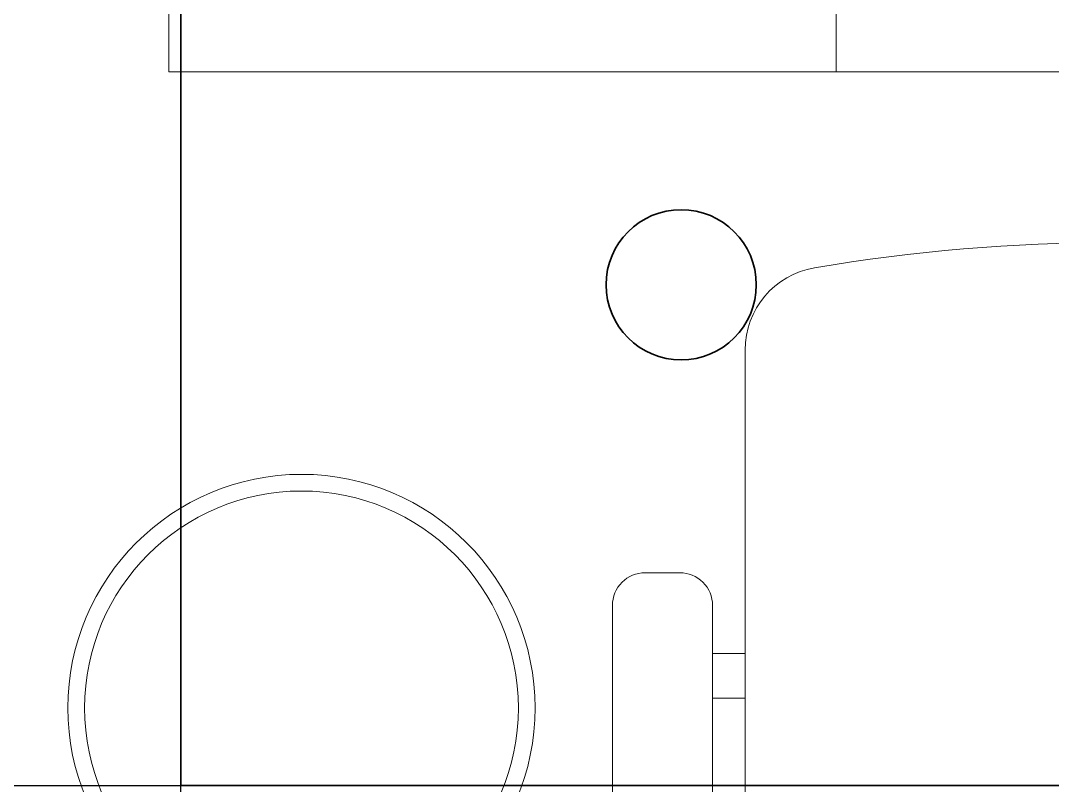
# Model space of a CAD drawing. Header units: inches. Extents: x -12418 to 57169, y -29325 to 19878.
# Drawn here: x 47304 to 47922, y 6000 to 6458 of the extents above; entities that cross this region are included whole.
import ezdxf
from ezdxf.enums import TextEntityAlignment as Align

# ---------------------------------------------------------------- set-up
doc = ezdxf.new("R2010")
doc.units = ezdxf.units.IN
doc.header["$LTSCALE"] = 25
doc.header["$MEASUREMENT"] = 0
doc.linetypes.add('00-Ground Floor$0$HIDDEN', pattern=[9.525, 6.35, -3.175])
doc.linetypes.add('DASHDOT', pattern=[25.4, 12.7, -6.35, 0, -6.35])
doc.layers.get('0').update_dxf_attribs({"color": 8})
doc.layers.add('00-Ground Floor$0$False Ceiling', color=251, linetype='Continuous')
for name, color, linetype, lineweight in [('00-Ground Floor$0$LOADING', 253, 'Continuous', 5), ('E-LITE-CIRC-NUMB', 6, 'Continuous', 25), ('E-LITE-CLNG', 150, 'Continuous', 35), ('E-LITE-CLNG-CNDT', 6, 'DASHDOT', 35), ('E-LITE-CTRL', 6, 'Continuous', 25), ('E-LITE-IDEN', 6, 'Continuous', 25)]:
    doc.layers.add(name, color=color, linetype=linetype, lineweight=lineweight)
doc.styles.add('DC_Simplex', font='SIMPLEX.shx', dxfattribs={"width": 0.7})

# ---------------------------------------------------------------- blocks, each defined once
blk = doc.blocks.new('00-Ground Floor$0$WM00001-P')
at = {"layer": '00-Ground Floor$0$LOADING'}
for radius in [0.14, 0.13]:
    blk.add_circle((0, 0), radius, dxfattribs=at)
blk = doc.blocks.new('00-Ground Floor$0$GF21018-P')
at = {"color": 0}
for p, q in [((-0.2207, 0.47563), (-0.2207, 0.0675)), ((-0.2806, 0.34221), (-0.25983, 0.34221)), ((-0.30021, 0.32259), (-0.30021, 0.14)), ((-0.24021, 0.32259), (-0.24021, 0.14)), ((-0.24021, 0.29372), (-0.2207, 0.29372)), ((-0.24021, 0.26708), (-0.2207, 0.26708))]:
    blk.add_line(p, q, dxfattribs=at)
for centre, radius, start, end in [((-0.0001, -0.52948), 1.06948, 80.36712, 99.63288), ((-0.1707, 0.47563), 0.05, 99.63288, 180), ((-0.2806, 0.32259), 0.01962, 90, 180), ((-0.25983, 0.32259), 0.01962, 360, 90)]:
    blk.add_arc(centre, radius, start, end, dxfattribs=at)
blk = doc.blocks.new('00-Ground Floor$0$GF21042A-P')
for p, q in [((0, 0.75), (0, 0)), ((0, 0), (1.4, 0))]:
    blk.add_line(p, q)
at = {"color": 2, "linetype": '00-Ground Floor$0$HIDDEN'}
blk.add_line((0.4, 0.45), (0.4, 0), dxfattribs=at)
blk = doc.blocks.new('00-Ground Floor$0$A$Ce9e1c4c3')
at = {"layer": '00-Ground Floor$0$False Ceiling', "color": 254, "linetype": 'Continuous'}
for p, q in [((-52600, 5602.57), (-52600, 8572.57)), ((-53702.07, 6000), (-51182.07, 6000))]:
    blk.add_line(p, q, dxfattribs=at)
blk = doc.blocks.new('00-Ground Floor')
at = {"layer": '00-Ground Floor$0$False Ceiling', "color": 254}
blk.add_blockref('00-Ground Floor$0$A$Ce9e1c4c3', (100000, 0), dxfattribs=at)
at = {"layer": '00-Ground Floor$0$LOADING', "xscale": 1000, "yscale": 1000, "zscale": 1000, "rotation": 359.9999999991881}
for name, p in [('00-Ground Floor$0$GF21042A-P', (47392.93, 6427.57, 0)), ('00-Ground Floor$0$GF21018-P', (47959, 5785.23, 0.01))]:
    blk.add_blockref(name, p, dxfattribs=at)
at = {"layer": '00-Ground Floor$0$LOADING', "extrusion": (1.57463e-11, -7.77426e-06, -1), "xscale": -1000, "yscale": 1000.000000000001, "zscale": 1000.000000000001, "rotation": 359.9985892367611}
blk.add_blockref('00-Ground Floor$0$WM00001-P', (-47472.4, 6046.38, -0.06), dxfattribs=at)
blk = doc.blocks.new('*U14')
blk.add_lwpolyline([(-300, 300), (-300, -300), (300, -300), (300, 300)], close=True)
blk.add_circle((0, 0), 45)
at = {"layer": 'E-LITE-CIRC-NUMB', "style": 'DC_Simplex', "width": 0.7, "flags": 8}
blk.add_attdef('CIRCUIT', text='', height=200, rotation=0, dxfattribs=at).set_placement((-473.9, 300), align=Align.RIGHT)
at = {"layer": 'E-LITE-CTRL', "style": 'DC_Simplex', "width": 0.7, "flags": 8}
blk.add_attdef('CONTROL', (1118.9, -935), '', height=200, rotation=360, dxfattribs=at)
at = {"layer": 'E-LITE-IDEN', "style": 'DC_Simplex', "width": 0.7, "flags": 8}
blk.add_attdef('TYPE', (-114.57, 448.55), '', height=200, rotation=360, dxfattribs=at)

msp = doc.modelspace()

# ---------------------------------------------------------------- linework, layer by layer
at = {"layer": 'E-LITE-CLNG-CNDT'}
msp.add_lwpolyline([(47700, 5015), (47700, 6000)], dxfattribs=at)

# ---------------------------------------------------------------- block references
at = {"layer": 'E-LITE-CLNG', "xscale": -1}
msp.add_blockref('*U14', (47700, 6300), dxfattribs=at)
at = {"layer": 'E-LITE-CLNG-CNDT'}
msp.add_blockref('00-Ground Floor', (0, 0), dxfattribs=at)

doc.saveas('drawing.dxf')
